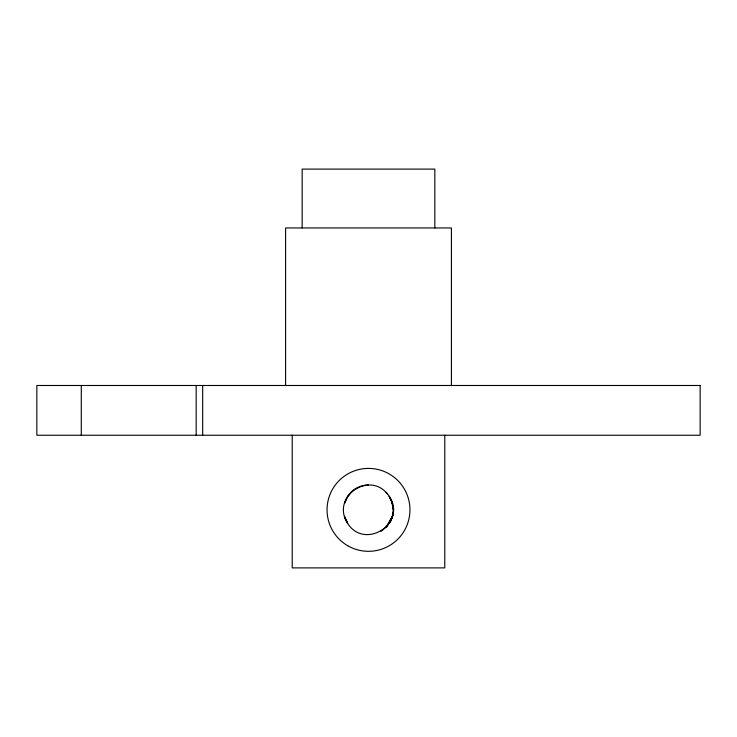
<?xml version="1.0" encoding="UTF-8"?>
<svg xmlns="http://www.w3.org/2000/svg" width="737" height="737" viewBox="0 0 737 737"><rect width="100%" height="100%" fill="white"/><g stroke="black" fill="none" stroke-linecap="round" stroke-linejoin="round"><path stroke-width="1.11" d="M386.087 492.27C412.877 521.824 360.964 555.09 345.063 518.581C335.252 493.587 370.739 472.26 387.469 494.066M393.374 509.857L391.798 501.657L389.228 496.36C393.927 504.265 394.59 514.196 390.039 522.293L392.674 515.209L390.039 522.293L392.471 516.296L393.061 512.233M349.688 493.864L346.961 497.42L344.474 503.417L347.772 496.36L350.913 492.27A24.874 24.874 0 0 1 368.5 484.983M391.154 519.023L392.471 516.296L390.969 520.073M391.255 518.94L392.471 516.296M387.819 525.186L391.762 517.438L386.087 527.443L387.128 526.365L380.937 531.395M388.473 523.629L391.762 517.438M386.087 527.443L390.85 519.825M345.294 518.627L346.961 522.293L344.474 516.296L347.772 523.353M389.228 496.36L392.526 503.417L391.983 502.533M451.413 385.488L451.413 227.954L285.587 227.954L285.587 385.488M444.78 435.235L444.78 567.895L292.221 567.895L292.221 435.235M434.83 227.954L434.83 169.105L302.17 169.105L302.17 227.954M202.675 385.488L202.675 435.235M196.171 385.488L196.171 435.235M81.282 385.488L81.282 435.235M700.15 385.488L36.85 385.488L36.85 435.235L700.15 435.235L700.15 385.488M347.772 545.758A41.456 41.456 0 0 0 409.956 509.857A41.456 41.456 0 0 0 347.772 473.955A41.456 41.456 0 0 0 347.772 545.758"/></g></svg>
